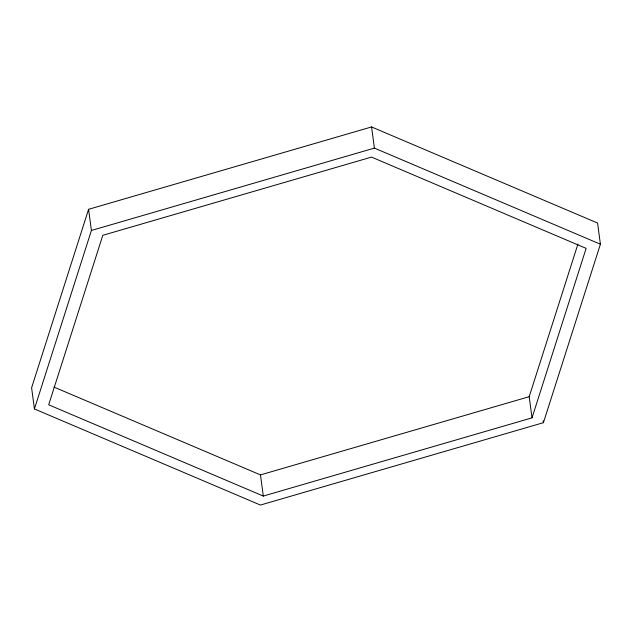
<?xml version="1.0" encoding="UTF-8"?>
<svg xmlns="http://www.w3.org/2000/svg" width="632" height="632" viewBox="0 0 632 632"><rect width="100%" height="100%" fill="white"/><g stroke="black" fill="none" stroke-linecap="round" stroke-linejoin="round"><path stroke-width="0.95" d="M88.583 209.31L31.6 387.787L34.42 408.951L260.431 505.055L543.417 422.69L600.4 244.213L597.58 223.049L371.569 126.945L88.583 209.31L91.411 230.467L34.42 408.951M532.026 417.847L586.133 248.368L371.521 157.099L102.803 235.317L48.688 404.796L263.299 496.065L532.026 417.847L529.197 396.683L577.932 244.063M91.411 230.467L374.397 148.101L600.4 244.213M54.012 387.1L260.479 474.901L529.197 396.683M543.157 420.77L543.417 422.69M371.569 126.945L374.397 148.101M260.479 474.901L263.299 496.065"/></g></svg>
